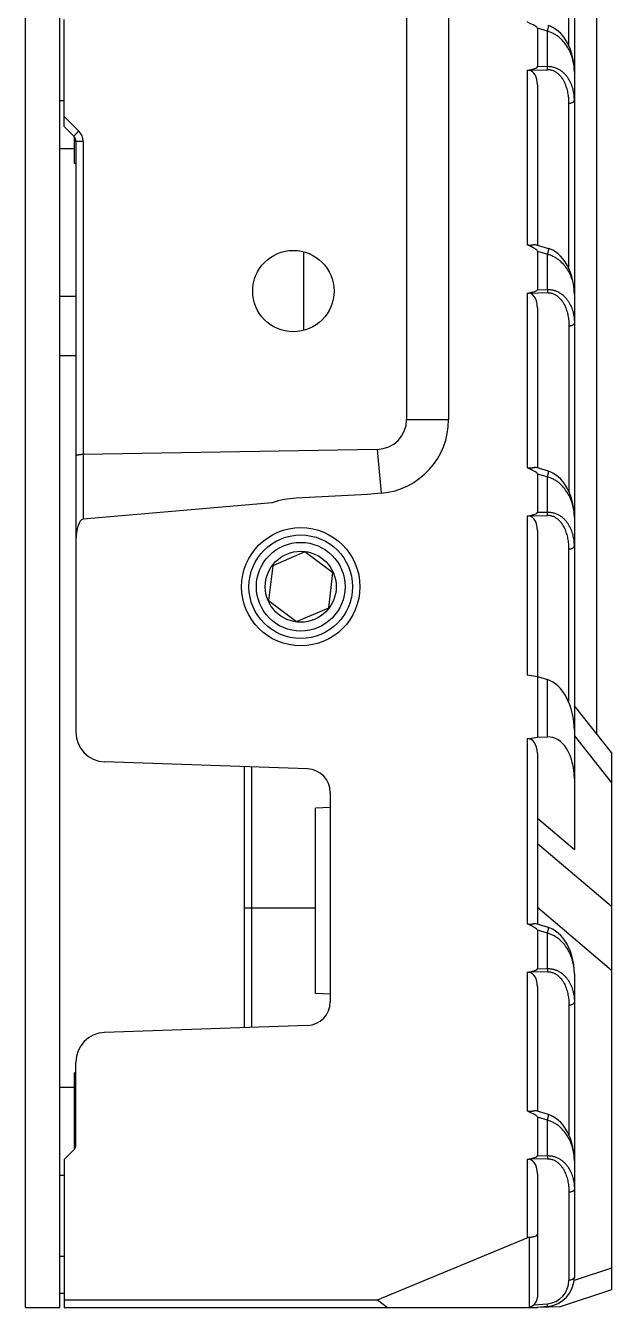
# Model space of a CAD drawing. Header units: millimetres. Extents: x 620 to 19791, y 2539 to 6969.
# Drawn here: x 2243.3 to 2282.9, y 3650.9 to 3737.6 of the extents above; entities that cross this region are included whole.
import ezdxf

# ---------------------------------------------------------------- set-up
doc = ezdxf.new("R2010")
doc.units = ezdxf.units.MM
doc.layers.add('02___PRT_ALL_AXES', color=7, linetype='Continuous')
doc.layers.add('_88746', color=7, linetype='Continuous')

msp = doc.modelspace()

# ---------------------------------------------------------------- linework, layer by layer
at = {"color": 7, "linetype": 'Continuous'}
for p, q in [((2281.91669, 3949.58394), (2281.91669, 3689.67265)), ((2280.41669, 3945.51792), (2280.41669, 3681.8455)), ((2280.05155, 3736.20674), (2280.05155, 3740.64312)), ((2271.91669, 3740.33216), (2271.91669, 3710.93502)), ((2269.07399, 3738.73142), (2269.07399, 3710.93502)), ((2278.591, 3737.20225), (2277.91669, 3737.40465)), ((2277.91669, 3737.40465), (2277.91669, 3734.79336)), ((2278.591, 3734.81056), (2278.591, 3737.20225)), ((2277.21669, 3734.56325), (2277.21669, 3722.7594)), ((2277.35014, 3734.56481), (2278.591, 3734.59646)), ((2278.591, 3734.81056), (2277.91669, 3734.79336)), ((2277.91669, 3733.57844), (2277.91669, 3722.73643)), ((2245.91669, 3730.75329), (2245.91669, 3732.50329)), ((2280.05155, 3721.13048), (2280.05155, 3732.33234)), ((2245.91669, 3731.44731), (2246.91071, 3730.45329)), ((2245.91669, 3730.75329), (2246.57024, 3730.09974)), ((2247.2036, 3729.74619), (2246.71669, 3729.74619)), ((2246.71669, 3729.74619), (2246.71669, 3689.78173)), ((2247.2036, 3729.74619), (2247.2036, 3708.5658)), ((2277.84176, 3722.75892), (2278.67113, 3722.50998)), ((2262.11669, 3716.97125), (2262.11669, 3722.28534)), ((2277.91669, 3722.32926), (2278.591, 3722.12686)), ((2277.91669, 3722.32926), (2277.91669, 3719.71797)), ((2278.591, 3719.73517), (2278.591, 3722.12686)), ((2277.91669, 3719.71797), (2278.591, 3719.73517)), ((2277.21669, 3719.48786), (2277.21669, 3707.68401)), ((2277.35014, 3719.48942), (2278.591, 3719.52107)), ((2277.91669, 3718.50305), (2277.91669, 3707.66104)), ((2280.05155, 3717.25695), (2280.05155, 3706.05596)), ((2269.07399, 3710.93502), (2271.91669, 3710.93502)), ((2247.20128, 3708.56576), (2247.20128, 3704.19104)), ((2267.09275, 3708.92267), (2247.2036, 3708.5658)), ((2267.09275, 3708.92267), (2267.35247, 3705.95404)), ((2278.67113, 3707.43459), (2277.84176, 3707.68353)), ((2278.591, 3707.05147), (2277.91669, 3707.25387)), ((2277.91669, 3707.25387), (2277.91669, 3704.64259)), ((2278.591, 3704.65978), (2278.591, 3707.05147)), ((2266.42207, 3705.87264), (2261.60267, 3705.62007)), ((2267.35247, 3705.95404), (2266.42207, 3705.87264)), ((2259.98752, 3705.30969), (2247.20128, 3704.19104)), ((2277.21669, 3704.41247), (2277.21669, 3693.65958)), ((2277.35014, 3704.41404), (2278.591, 3704.44568)), ((2278.591, 3704.65978), (2277.91669, 3704.64259)), ((2277.91669, 3703.42766), (2277.91669, 3689.45105)), ((2262.19671, 3701.97881), (2260.02109, 3701.04606)), ((2264.0923, 3700.56105), (2262.19671, 3701.97881)), ((2280.05155, 3691.77934), (2280.05155, 3702.18156)), ((2260.02109, 3701.04606), (2259.74107, 3698.69554)), ((2263.81228, 3698.21053), (2264.0923, 3700.56105)), ((2259.74107, 3698.69554), (2261.63667, 3697.27778)), ((2261.63667, 3697.27778), (2263.81228, 3698.21053)), ((2277.21669, 3693.65958), (2277.91669, 3693.5456)), ((2277.91669, 3693.5456), (2278.591, 3693.3432)), ((2278.591, 3689.46825), (2278.591, 3693.3432)), ((2282.91669, 3688.40337), (2280.41669, 3691.57657)), ((2277.21669, 3689.33707), (2277.91669, 3689.45105)), ((2277.91669, 3689.45105), (2278.591, 3689.46825)), ((2280.41669, 3689.54595), (2282.91669, 3686.37275)), ((2277.21669, 3689.33707), (2277.21669, 3676.8215)), ((2262.37253, 3687.30364), (2248.64689, 3687.78295)), ((2277.91669, 3688.35227), (2277.91669, 3676.79853)), ((2282.91669, 3688.40336), (2282.91669, 3652.06489)), ((2258.11669, 3669.80433), (2258.11669, 3687.45226)), ((2258.60622, 3669.82142), (2258.60622, 3687.43517)), ((2263.91669, 3685.70462), (2263.91669, 3671.55197)), ((2277.91669, 3683.96841), (2280.41669, 3681.8455)), ((2282.91669, 3677.99818), (2277.91669, 3682.244)), ((2262.91669, 3677.87731), (2258.11669, 3677.87731)), ((2282.91669, 3673.67331), (2277.91669, 3677.91913)), ((2278.67113, 3676.57208), (2277.84176, 3676.82102)), ((2278.591, 3676.18896), (2277.91669, 3676.39136)), ((2277.91669, 3676.39136), (2277.91669, 3673.78007)), ((2278.591, 3673.79727), (2278.591, 3676.18896)), ((2277.91669, 3673.78007), (2278.591, 3673.79727)), ((2277.21669, 3673.54996), (2277.21669, 3664.16562)), ((2278.591, 3673.58317), (2277.35014, 3673.55153)), ((2280.41669, 3673.4492), (2280.41669, 3652.92968)), ((2277.91669, 3672.56515), (2277.91669, 3664.14265)), ((2280.05155, 3671.31905), (2280.05155, 3662.53757)), ((2262.37253, 3669.95294), (2248.64689, 3669.47363)), ((2246.71669, 3661.8854), (2246.71669, 3667.47485)), ((2278.67113, 3663.91619), (2277.84176, 3664.16514)), ((2278.591, 3663.53308), (2277.91669, 3663.73548)), ((2277.91669, 3663.73548), (2277.91669, 3661.12419)), ((2278.591, 3661.14139), (2278.591, 3663.53308)), ((2246.57024, 3661.53185), (2245.91669, 3660.87829)), ((2245.91669, 3660.87829), (2245.91669, 3650.87829)), ((2277.21669, 3660.89408), (2277.21669, 3655.58663)), ((2278.591, 3660.92729), (2277.35014, 3660.89564)), ((2277.91669, 3661.12419), (2278.591, 3661.14139)), ((2277.91669, 3659.90927), (2277.91669, 3651.57829)), ((2280.05155, 3658.66317), (2280.05155, 3652.71558)), ((2267.11669, 3651.37829), (2277.21669, 3655.58663)), ((2277.37009, 3655.62396), (2277.37009, 3650.89531)), ((2282.91669, 3653.53248), (2280.40175, 3652.70063)), ((2245.91669, 3651.37829), (2267.11669, 3651.37829)), ((2267.11669, 3651.37829), (2267.79169, 3650.87829)), ((2282.91669, 3652.06488), (2279.4507, 3650.91846)), ((2245.91669, 3650.87829), (2277.21669, 3650.87829)), ((2277.28905, 3650.87829), (2277.91669, 3650.87829)), ((2277.66494, 3651.04064), (2278.591, 3651.12166)), ((2278.591, 3650.93729), (2277.91669, 3650.87829)), ((2279.4507, 3650.91846), (2277.91669, 3650.87829))]:
    msp.add_line(p, q, dxfattribs=at)
for points in [[(2280.41669, 3734.46241), (2280.4085, 3734.73014), (2280.37545, 3735.06372), (2280.32003, 3735.38101), (2280.24506, 3735.68027), (2280.15318, 3735.95976), (2280.04694, 3736.21794), (2279.92805, 3736.4551), (2279.79696, 3736.67285), (2279.65331, 3736.87248), (2279.49712, 3737.05344), (2279.32911, 3737.21399), (2279.15044, 3737.35206), (2278.96304, 3737.46544), (2278.76924, 3737.55234), (2278.67114, 3737.58536)], [(2280.41669, 3719.38703), (2280.40835, 3719.65726), (2280.37537, 3719.98895), (2280.31989, 3720.30628), (2280.24439, 3720.60719), (2280.15124, 3720.88959), (2280.04288, 3721.15144), (2279.92156, 3721.39147), (2279.78827, 3721.61059), (2279.64316, 3721.80991), (2279.48648, 3721.9892), (2279.31883, 3722.1474), (2279.14111, 3722.28305), (2278.95472, 3722.3944), (2278.76132, 3722.47988), (2278.67113, 3722.50997)], [(2280.41669, 3704.31164), (2280.4085, 3704.57937), (2280.37545, 3704.91295), (2280.32003, 3705.23023), (2280.24506, 3705.5295), (2280.15318, 3705.80899), (2280.04694, 3706.06716), (2279.92805, 3706.30432), (2279.79696, 3706.52208), (2279.65331, 3706.72171), (2279.49712, 3706.90266), (2279.32911, 3707.06321), (2279.15044, 3707.20128), (2278.96304, 3707.31466), (2278.76924, 3707.40156), (2278.67114, 3707.43459)], [(2280.41669, 3673.44913), (2280.4085, 3673.71685), (2280.37545, 3674.05044), (2280.32003, 3674.36772), (2280.24506, 3674.66699), (2280.15318, 3674.94647), (2280.04694, 3675.20465), (2279.92805, 3675.44181), (2279.79696, 3675.65957), (2279.65331, 3675.85919), (2279.49712, 3676.04015), (2279.32911, 3676.2007), (2279.15044, 3676.33877), (2278.96304, 3676.45215), (2278.76924, 3676.53905), (2278.67114, 3676.57207)], [(2280.41669, 3660.79324), (2280.4085, 3661.06097), (2280.37545, 3661.39456), (2280.32003, 3661.71184), (2280.24506, 3662.01111), (2280.15318, 3662.29059), (2280.04694, 3662.54877), (2279.92805, 3662.78593), (2279.79696, 3663.00369), (2279.65331, 3663.20331), (2279.49712, 3663.38427), (2279.32911, 3663.54482), (2279.15044, 3663.68289), (2278.96304, 3663.79627), (2278.76924, 3663.88317), (2278.67114, 3663.91619)]]:
    msp.add_lwpolyline(points, dxfattribs=at)
for radius in [4, 3.5, 2.4]:
    msp.add_circle((2261.91669, 3699.62829), radius, dxfattribs=at)
for centre, radius, start, end in [((2246.2036, 3729.74619), 1, 0.0000023, 44.9999977), ((2246.21669, 3729.74619), 0.5, 0, 45.0004218), ((2266.91669, 3710.93502), 5, 275, 0), ((2261.91669, 3699.62829), 6, 93, 108.755332), ((2248.71669, 3689.78173), 2, 180, 268), ((2262.31669, 3685.70462), 1.6, 0, 88), ((2262.31669, 3671.55197), 1.6, 272, 0), ((2248.71669, 3667.47485), 2, 92, 180), ((2246.21669, 3661.8854), 0.5, 315, 0), ((2278.41669, 3652.92968), 2, 275, 0), ((2278.45155, 3652.71558), 1.6, 275.0000512, 359.9999488), ((2277.21669, 3651.57829), 0.7, 270, 360)]:
    msp.add_arc(centre, radius, start, end, dxfattribs=at)
for centre, major_axis, ratio, start_param, end_param in [((2273.3272, 3738.77177), (4.58804, -1.37715), 0.0835026, 0.02505889, 0.58464018), ((2273.3272, 3734.67722), (-4.58947, -0.11703), 0.08712763, 2.57978956, 3.13937085), ((2277.21669, 3733.46446), (0.11901, 1.10216), 0.62586933, -1.39995475, -0.02097494), ((2273.3272, 3723.69638), (4.58804, -1.37715), 0.0835026, 0.02505889, 0.58464018), ((2273.3272, 3719.60183), (4.58947, 0.11703), 0.08712763, -0.56180309, -0.00222181), ((2277.21669, 3718.38907), (0.11901, 1.10216), 0.62586933, -1.39995475, -0.02097494), ((2267.05646, 3710.93502), (2.01753, 0), 0.99759715, -1.55281247, 0), ((2273.3272, 3708.62099), (4.58804, -1.37715), 0.0835026, 0.02505889, 0.58464018), ((2247.21669, 3702.77278), (0, -1.41894), 0.35237535, -3.11077357, -1.57079633), ((2273.3272, 3704.52644), (-4.58947, -0.11703), 0.08712763, 2.57978956, 3.13937085), ((2277.21669, 3703.31368), (0.11901, 1.10216), 0.62586933, -1.39995475, -0.02097494), ((2278.41669, 3690.24416), (-0.34002, 3.14903), 0.62586933, -1.7416379, -0.25810804), ((2278.41669, 3686.31244), (0.34002, 3.14903), 0.62586933, -1.39995475, 0.08357511), ((2277.21669, 3688.23829), (0.11901, 1.10216), 0.62586933, -1.39995475, 0.17084158), ((2273.3272, 3677.75848), (4.58804, -1.37715), 0.0835026, 0.02505889, 0.58464018), ((2273.3272, 3673.66393), (4.58947, 0.11703), 0.08712763, -0.56180309, -0.00222181), ((2277.21669, 3672.45117), (0.11901, 1.10216), 0.62586933, -1.39995475, -0.02097494), ((2273.3272, 3665.1026), (4.58804, -1.37715), 0.0835026, 0.02505889, 0.58464018), ((2273.3272, 3661.00805), (4.58947, 0.11703), 0.08712763, -0.56180309, -0.00222181), ((2277.21669, 3659.79529), (0.11901, 1.10216), 0.62586933, -1.39995475, -0.02097494), ((2277.21669, 3654.49288), (0.27219, 1.12109), 0.57525668, 0.17843074, 0.39936986)]:
    msp.add_ellipse(centre, major_axis=major_axis, ratio=ratio, start_param=start_param, end_param=end_param, dxfattribs=at)
for points, knots in [([(2278.591, 3737.20225), (2278.59829, 3737.22672), (2278.61218, 3737.27475), (2278.63117, 3737.34471), (2278.64741, 3737.40937), (2278.65866, 3737.45888), (2278.66574, 3737.49406), (2278.66979, 3737.51648), (2278.67279, 3737.53597), (2278.67449, 3737.55031), (2278.67525, 3737.56018), (2278.67552, 3737.56634), (2278.67551, 3737.57165), (2278.67523, 3737.57611), (2278.67468, 3737.57971), (2278.67386, 3737.58246), (2278.67277, 3737.58442), (2278.67167, 3737.5852), (2278.67114, 3737.58536)], [0, 0, 0, 0, 0.19408726, 0.3800695, 0.5510798, 0.70083643, 0.76599909, 0.82388841, 0.87398358, 0.91587827, 0.93364694, 0.94925962, 0.96270917, 0.97400291, 0.98317683, 0.99033776, 0.99574357, 1, 1, 1, 1]), ([(2280.41669, 3734.46249), (2280.41669, 3734.59674), (2280.39944, 3734.86717), (2280.32307, 3735.26947), (2280.19478, 3735.66634), (2280.01113, 3736.05254), (2279.76642, 3736.42035), (2279.50748, 3736.69792), (2279.26352, 3736.8933), (2279.0582, 3737.02394), (2278.83341, 3737.13122), (2278.67323, 3737.18251), (2278.591, 3737.20225)], [0, 0, 0, 0, 0.11415731, 0.2297115, 0.34734852, 0.46785684, 0.59221271, 0.72163314, 0.78873985, 0.85756829, 0.92808702, 1, 1, 1, 1]), ([(2277.21669, 3734.56325), (2277.2388, 3734.56688), (2277.28343, 3734.57103), (2277.32815, 3734.56793), (2277.35014, 3734.56481)], [0, 0, 0, 0, 0.50228888, 1, 1, 1, 1]), ([(2280.41669, 3732.54644), (2280.41669, 3732.67178), (2280.40547, 3732.86004), (2280.36693, 3733.1079), (2280.31199, 3733.35352), (2280.21078, 3733.65526), (2280.06248, 3733.94053), (2279.91217, 3734.15365), (2279.78074, 3734.30561), (2279.63009, 3734.4458), (2279.45905, 3734.57064), (2279.26719, 3734.67554), (2279.05556, 3734.75501), (2278.82776, 3734.80345), (2278.67036, 3734.81217), (2278.591, 3734.81056)], [0, 0, 0, 0, 0.11599475, 0.17396265, 0.23201753, 0.34877067, 0.46744005, 0.52804544, 0.58980641, 0.65303757, 0.71808355, 0.78526821, 0.85478658, 0.92654106, 1, 1, 1, 1]), ([(2278.591, 3734.59646), (2278.59202, 3734.63065), (2278.59289, 3734.70203), (2278.59194, 3734.77341), (2278.591, 3734.81056)], [0, 0, 0, 0, 0.47936379, 1, 1, 1, 1]), ([(2280.05155, 3732.33234), (2280.05155, 3732.4517), (2280.04074, 3732.69036), (2279.99016, 3733.04508), (2279.91667, 3733.3349), (2279.83653, 3733.56048), (2279.76456, 3733.72616), (2279.67956, 3733.88697), (2279.54615, 3734.09383), (2279.37895, 3734.28318), (2279.17426, 3734.43652), (2279.02755, 3734.51271), (2278.90054, 3734.55729), (2278.8001, 3734.58158), (2278.69638, 3734.59546), (2278.62619, 3734.59735), (2278.591, 3734.59646)], [0, 0, 0, 0, 0.12025879, 0.24028718, 0.36044621, 0.42075839, 0.48132923, 0.54228153, 0.60378092, 0.72918006, 0.79397397, 0.8606138, 0.89475525, 0.92941219, 0.96453409, 1, 1, 1, 1]), ([(2280.05155, 3732.33234), (2280.07593, 3732.33348), (2280.12375, 3732.3381), (2280.19258, 3732.35206), (2280.25555, 3732.37254), (2280.31058, 3732.39885), (2280.3559, 3732.43025), (2280.39004, 3732.46587), (2280.40839, 3732.49921), (2280.4155, 3732.52631), (2280.41669, 3732.53979), (2280.41669, 3732.54644)], [0, 0, 0, 0, 0.15967276, 0.31371991, 0.45865363, 0.59178586, 0.71142766, 0.81746551, 0.91198922, 0.95647205, 1, 1, 1, 1]), ([(2246.91071, 3730.45329), (2246.88803, 3730.43061), (2246.8437, 3730.38609), (2246.78933, 3730.33108), (2246.74796, 3730.28896), (2246.71919, 3730.25953), (2246.69234, 3730.23192), (2246.66767, 3730.2064), (2246.6454, 3730.18319), (2246.62575, 3730.16254), (2246.61112, 3730.14698), (2246.60087, 3730.13594), (2246.59429, 3730.12878), (2246.58849, 3730.12239), (2246.58347, 3730.11678), (2246.57925, 3730.11196), (2246.57585, 3730.10795), (2246.57325, 3730.10474), (2246.57147, 3730.10238), (2246.57051, 3730.10087), (2246.57017, 3730.1001), (2246.57018, 3730.0998), (2246.57024, 3730.09974)], [0, 0, 0, 0, 0.19590877, 0.38376035, 0.47243789, 0.55650741, 0.63516129, 0.70767022, 0.77334541, 0.83158132, 0.88181898, 0.90379407, 0.92360152, 0.94119115, 0.95652693, 0.96957674, 0.98030936, 0.98869909, 0.99473963, 0.99844496, 0.99945367, 1, 1, 1, 1]), ([(2277.84176, 3722.75892), (2277.83414, 3722.76121), (2277.81759, 3722.76447), (2277.79107, 3722.76603), (2277.76184, 3722.76496), (2277.73008, 3722.7617), (2277.69597, 3722.75667), (2277.64622, 3722.74797), (2277.59398, 3722.73783), (2277.53914, 3722.72844), (2277.49546, 3722.72223), (2277.45023, 3722.71801), (2277.40367, 3722.71673), (2277.35625, 3722.71969), (2277.30868, 3722.72761), (2277.26186, 3722.74087), (2277.23157, 3722.75281), (2277.21669, 3722.7594)], [0, 0, 0, 0, 0.0375914, 0.07924824, 0.12525744, 0.17557471, 0.22995984, 0.28808402, 0.41410719, 0.48129923, 0.550839, 0.62243064, 0.69578852, 0.7705858, 0.84650096, 0.923108, 1, 1, 1, 1]), ([(2278.67113, 3722.50997), (2278.67167, 3722.50981), (2278.67276, 3722.50904), (2278.67386, 3722.50707), (2278.67468, 3722.50432), (2278.67522, 3722.50072), (2278.6755, 3722.49626), (2278.67551, 3722.49095), (2278.67525, 3722.4848), (2278.67449, 3722.47492), (2278.67279, 3722.46058), (2278.66979, 3722.44109), (2278.66574, 3722.41867), (2278.65866, 3722.38349), (2278.64741, 3722.33398), (2278.63116, 3722.26932), (2278.61218, 3722.19936), (2278.59829, 3722.15133), (2278.591, 3722.12686)], [0, 0, 0, 0, 0.00425639, 0.00966236, 0.01682354, 0.02599773, 0.03729174, 0.05074157, 0.06635449, 0.08412339, 0.12601846, 0.17611391, 0.23400339, 0.29916611, 0.44892255, 0.6199323, 0.80591373, 1, 1, 1, 1]), ([(2278.591, 3722.12686), (2278.67323, 3722.10712), (2278.8334, 3722.05584), (2279.05819, 3721.94856), (2279.26351, 3721.81793), (2279.50747, 3721.62254), (2279.76642, 3721.34496), (2280.01114, 3720.97715), (2280.19479, 3720.59095), (2280.32308, 3720.19407), (2280.39944, 3719.79178), (2280.41669, 3719.52135), (2280.41669, 3719.3871)], [0, 0, 0, 0, 0.07190719, 0.1424244, 0.21125506, 0.27836422, 0.407788, 0.53214634, 0.65265486, 0.77029077, 0.8858439, 1, 1, 1, 1]), ([(2278.591, 3719.73517), (2278.67035, 3719.73679), (2278.82774, 3719.72807), (2279.05553, 3719.67963), (2279.26717, 3719.60017), (2279.45904, 3719.49526), (2279.63008, 3719.37042), (2279.78073, 3719.23023), (2279.91216, 3719.07827), (2280.06249, 3718.86515), (2280.21078, 3718.57986), (2280.33194, 3718.21866), (2280.40175, 3717.84732), (2280.41669, 3717.59639), (2280.41669, 3717.47105)], [0, 0, 0, 0, 0.07345648, 0.14521204, 0.21473646, 0.2819274, 0.34697956, 0.41021657, 0.47198214, 0.53259208, 0.65127176, 0.76802912, 0.88399547, 1, 1, 1, 1]), ([(2278.591, 3719.73517), (2278.59194, 3719.69802), (2278.59289, 3719.62665), (2278.59202, 3719.55527), (2278.591, 3719.52107)], [0, 0, 0, 0, 0.52063621, 1, 1, 1, 1]), ([(2277.21669, 3719.48786), (2277.2388, 3719.4915), (2277.28343, 3719.49564), (2277.32815, 3719.49255), (2277.35014, 3719.48942)], [0, 0, 0, 0, 0.50228888, 1, 1, 1, 1]), ([(2278.591, 3719.52107), (2278.62619, 3719.52196), (2278.69637, 3719.52007), (2278.80008, 3719.5062), (2278.90052, 3719.4819), (2279.02754, 3719.43733), (2279.17425, 3719.36114), (2279.37895, 3719.2078), (2279.54615, 3719.01844), (2279.67956, 3718.81156), (2279.79254, 3718.59785), (2279.9019, 3718.31774), (2279.99015, 3717.96972), (2280.04074, 3717.61496), (2280.05155, 3717.37631), (2280.05155, 3717.25695)], [0, 0, 0, 0, 0.03546535, 0.07058623, 0.10524375, 0.13938832, 0.20603602, 0.2708369, 0.39624965, 0.45775553, 0.51871195, 0.63953338, 0.75969626, 0.87973236, 1, 1, 1, 1]), ([(2280.41669, 3717.47105), (2280.41669, 3717.4644), (2280.4155, 3717.45092), (2280.40839, 3717.42382), (2280.39004, 3717.39048), (2280.3559, 3717.35487), (2280.31058, 3717.32346), (2280.25555, 3717.29715), (2280.19258, 3717.27667), (2280.12375, 3717.26271), (2280.07593, 3717.2581), (2280.05155, 3717.25695)], [0, 0, 0, 0, 0.04352795, 0.08801077, 0.18253447, 0.28857232, 0.40821412, 0.54134635, 0.68628008, 0.84032723, 1, 1, 1, 1]), ([(2247.20128, 3708.56576), (2247.18517, 3708.56547), (2247.15314, 3708.56503), (2247.10554, 3708.56378), (2247.05903, 3708.56135), (2247.00038, 3708.55717), (2246.93282, 3708.55041), (2246.86993, 3708.54088), (2246.82582, 3708.53178), (2246.79789, 3708.52477), (2246.77382, 3708.51734), (2246.75378, 3708.50956), (2246.73792, 3708.50151), (2246.7276, 3708.49418), (2246.72183, 3708.48807), (2246.7189, 3708.48371), (2246.7171, 3708.47929), (2246.71669, 3708.47626), (2246.71669, 3708.47481)], [0, 0, 0, 0, 0.09551058, 0.18988495, 0.28217555, 0.37154978, 0.53835417, 0.68449112, 0.74829958, 0.80528494, 0.85509716, 0.89751503, 0.93251147, 0.96038643, 0.97193441, 0.98214586, 0.99135046, 1, 1, 1, 1]), ([(2277.84176, 3707.68353), (2277.83414, 3707.68582), (2277.81759, 3707.68908), (2277.79107, 3707.69064), (2277.76184, 3707.68958), (2277.73008, 3707.68631), (2277.69597, 3707.68128), (2277.64622, 3707.67258), (2277.59398, 3707.66244), (2277.53914, 3707.65305), (2277.49546, 3707.64685), (2277.45023, 3707.64262), (2277.40367, 3707.64134), (2277.35625, 3707.6443), (2277.30868, 3707.65222), (2277.26186, 3707.66548), (2277.23157, 3707.67742), (2277.21669, 3707.68401)], [0, 0, 0, 0, 0.03759139, 0.07924823, 0.12525742, 0.17557471, 0.22995986, 0.28808406, 0.41410729, 0.48129934, 0.55083912, 0.62243072, 0.6957886, 0.77058585, 0.846501, 0.92310802, 1, 1, 1, 1]), ([(2278.591, 3707.05147), (2278.59829, 3707.07594), (2278.61218, 3707.12397), (2278.63117, 3707.19394), (2278.64741, 3707.25859), (2278.65866, 3707.3081), (2278.66574, 3707.34329), (2278.66979, 3707.3657), (2278.67279, 3707.38519), (2278.67449, 3707.39953), (2278.67525, 3707.40941), (2278.67552, 3707.41557), (2278.67551, 3707.42088), (2278.67523, 3707.42533), (2278.67468, 3707.42893), (2278.67386, 3707.43169), (2278.67277, 3707.43365), (2278.67167, 3707.43442), (2278.67114, 3707.43459)], [0, 0, 0, 0, 0.19408726, 0.3800695, 0.5510798, 0.70083643, 0.76599909, 0.82388841, 0.87398358, 0.91587827, 0.93364694, 0.94925962, 0.96270917, 0.97400291, 0.98317683, 0.99033776, 0.99574357, 1, 1, 1, 1]), ([(2280.41669, 3704.31171), (2280.41669, 3704.44596), (2280.39944, 3704.7164), (2280.32307, 3705.11869), (2280.19478, 3705.51557), (2280.01113, 3705.90177), (2279.76642, 3706.26957), (2279.50748, 3706.54715), (2279.26352, 3706.74253), (2279.0582, 3706.87316), (2278.83341, 3706.98045), (2278.67323, 3707.03173), (2278.591, 3707.05147)], [0, 0, 0, 0, 0.11415731, 0.2297115, 0.34734852, 0.46785684, 0.59221271, 0.72163314, 0.78873985, 0.85756829, 0.92808702, 1, 1, 1, 1]), ([(2277.21669, 3704.41247), (2277.2388, 3704.41611), (2277.28343, 3704.42025), (2277.32815, 3704.41716), (2277.35014, 3704.41404)], [0, 0, 0, 0, 0.5023042, 1, 1, 1, 1]), ([(2280.41669, 3702.39566), (2280.41669, 3702.521), (2280.40547, 3702.70926), (2280.36693, 3702.95713), (2280.31199, 3703.20274), (2280.21078, 3703.50448), (2280.06248, 3703.78976), (2279.91217, 3704.00287), (2279.78074, 3704.15484), (2279.63009, 3704.29502), (2279.45905, 3704.41986), (2279.26719, 3704.52477), (2279.05556, 3704.60424), (2278.82776, 3704.65268), (2278.67036, 3704.6614), (2278.591, 3704.65978)], [0, 0, 0, 0, 0.11599475, 0.17396265, 0.23201753, 0.34877067, 0.46744005, 0.52804544, 0.58980641, 0.65303757, 0.71808355, 0.78526821, 0.85478658, 0.92654106, 1, 1, 1, 1]), ([(2278.591, 3704.44568), (2278.59202, 3704.47988), (2278.59289, 3704.55126), (2278.59194, 3704.62263), (2278.591, 3704.65978)], [0, 0, 0, 0, 0.47936379, 1, 1, 1, 1]), ([(2280.05155, 3702.18156), (2280.05155, 3702.30092), (2280.04074, 3702.53958), (2279.99016, 3702.8943), (2279.91667, 3703.18413), (2279.83653, 3703.40971), (2279.76456, 3703.57538), (2279.67956, 3703.73619), (2279.54615, 3703.94305), (2279.37895, 3704.1324), (2279.17426, 3704.28574), (2279.02755, 3704.36193), (2278.90054, 3704.40651), (2278.8001, 3704.43081), (2278.69638, 3704.44468), (2278.62619, 3704.44658), (2278.591, 3704.44568)], [0, 0, 0, 0, 0.12025879, 0.24028718, 0.36044621, 0.42075839, 0.48132923, 0.54228153, 0.60378092, 0.72918006, 0.79397397, 0.8606138, 0.89475525, 0.92941219, 0.96453409, 1, 1, 1, 1]), ([(2280.05155, 3702.18156), (2280.07593, 3702.18271), (2280.12375, 3702.18733), (2280.19258, 3702.20129), (2280.25555, 3702.22176), (2280.31058, 3702.24808), (2280.3559, 3702.27948), (2280.39004, 3702.31509), (2280.40839, 3702.34844), (2280.4155, 3702.37553), (2280.41669, 3702.38901), (2280.41669, 3702.39566)], [0, 0, 0, 0, 0.15967276, 0.31371991, 0.45865363, 0.59178586, 0.71142766, 0.81746551, 0.91198922, 0.95647205, 1, 1, 1, 1]), ([(2277.84176, 3676.82102), (2277.83414, 3676.82331), (2277.81759, 3676.82657), (2277.79107, 3676.82813), (2277.76184, 3676.82707), (2277.73008, 3676.8238), (2277.69597, 3676.81877), (2277.64622, 3676.81007), (2277.59398, 3676.79993), (2277.53914, 3676.79054), (2277.49546, 3676.78433), (2277.45023, 3676.78011), (2277.40367, 3676.77883), (2277.35625, 3676.78179), (2277.30868, 3676.78971), (2277.26186, 3676.80297), (2277.23157, 3676.81491), (2277.21669, 3676.8215)], [0, 0, 0, 0, 0.03759139, 0.07924823, 0.12525742, 0.17557471, 0.22995986, 0.28808406, 0.41410729, 0.48129934, 0.55083912, 0.62243072, 0.6957886, 0.77058585, 0.846501, 0.92310802, 1, 1, 1, 1]), ([(2278.591, 3676.18896), (2278.59829, 3676.21343), (2278.61218, 3676.26146), (2278.63117, 3676.33143), (2278.64741, 3676.39608), (2278.65866, 3676.44559), (2278.66574, 3676.48078), (2278.66979, 3676.50319), (2278.67279, 3676.52268), (2278.67449, 3676.53702), (2278.67525, 3676.5469), (2278.67552, 3676.55305), (2278.67551, 3676.55836), (2278.67523, 3676.56282), (2278.67468, 3676.56642), (2278.67386, 3676.56917), (2278.67277, 3676.57114), (2278.67167, 3676.57191), (2278.67114, 3676.57207)], [0, 0, 0, 0, 0.19408726, 0.3800695, 0.5510798, 0.70083643, 0.76599909, 0.82388841, 0.87398358, 0.91587827, 0.93364694, 0.94925962, 0.96270917, 0.97400291, 0.98317683, 0.99033776, 0.99574357, 1, 1, 1, 1]), ([(2280.41669, 3673.4492), (2280.41669, 3673.58345), (2280.39944, 3673.85388), (2280.32307, 3674.25618), (2280.19478, 3674.65306), (2280.01113, 3675.03926), (2279.76642, 3675.40706), (2279.50748, 3675.68464), (2279.26352, 3675.88002), (2279.0582, 3676.01065), (2278.83341, 3676.11793), (2278.67323, 3676.16922), (2278.591, 3676.18896)], [0, 0, 0, 0, 0.11415731, 0.2297115, 0.34734852, 0.46785684, 0.59221271, 0.72163314, 0.78873985, 0.85756829, 0.92808702, 1, 1, 1, 1]), ([(2278.591, 3673.79727), (2278.67035, 3673.79889), (2278.82774, 3673.79017), (2279.05553, 3673.74173), (2279.26717, 3673.66227), (2279.45904, 3673.55736), (2279.63008, 3673.43252), (2279.78073, 3673.29233), (2279.91216, 3673.14037), (2280.06249, 3672.92725), (2280.21078, 3672.64196), (2280.33194, 3672.28076), (2280.40175, 3671.90942), (2280.41669, 3671.65849), (2280.41669, 3671.53315)], [0, 0, 0, 0, 0.07345648, 0.14521204, 0.21473646, 0.2819274, 0.34697956, 0.41021657, 0.47198214, 0.53259208, 0.65127176, 0.76802912, 0.88399547, 1, 1, 1, 1]), ([(2278.591, 3673.79727), (2278.59194, 3673.76012), (2278.59289, 3673.68875), (2278.59202, 3673.61737), (2278.591, 3673.58317)], [0, 0, 0, 0, 0.52063621, 1, 1, 1, 1]), ([(2277.21669, 3673.54996), (2277.2388, 3673.5536), (2277.28343, 3673.55774), (2277.32815, 3673.55465), (2277.35014, 3673.55153)], [0, 0, 0, 0, 0.50228888, 1, 1, 1, 1]), ([(2278.591, 3673.58317), (2278.62619, 3673.58406), (2278.69637, 3673.58217), (2278.80008, 3673.5683), (2278.90052, 3673.544), (2279.02754, 3673.49943), (2279.17425, 3673.42324), (2279.37895, 3673.2699), (2279.54615, 3673.08055), (2279.67956, 3672.87367), (2279.79254, 3672.65995), (2279.9019, 3672.37984), (2279.99015, 3672.03182), (2280.04074, 3671.67706), (2280.05155, 3671.43841), (2280.05155, 3671.31905)], [0, 0, 0, 0, 0.03546535, 0.07058623, 0.10524375, 0.13938832, 0.20603602, 0.2708369, 0.39624965, 0.45775553, 0.51871195, 0.63953338, 0.75969626, 0.87973236, 1, 1, 1, 1]), ([(2280.41669, 3671.53315), (2280.41669, 3671.5265), (2280.4155, 3671.51302), (2280.40839, 3671.48592), (2280.39004, 3671.45258), (2280.3559, 3671.41697), (2280.31058, 3671.38557), (2280.25555, 3671.35925), (2280.19258, 3671.33877), (2280.12375, 3671.32481), (2280.07593, 3671.3202), (2280.05155, 3671.31905)], [0, 0, 0, 0, 0.04352795, 0.08801077, 0.18253447, 0.28857232, 0.40821412, 0.54134635, 0.68628008, 0.84032723, 1, 1, 1, 1]), ([(2277.84176, 3664.16514), (2277.83414, 3664.16742), (2277.81759, 3664.17069), (2277.79107, 3664.17225), (2277.76184, 3664.17118), (2277.73008, 3664.16792), (2277.69597, 3664.16289), (2277.64622, 3664.15419), (2277.59398, 3664.14405), (2277.53914, 3664.13466), (2277.49546, 3664.12845), (2277.45023, 3664.12423), (2277.40367, 3664.12294), (2277.35625, 3664.12591), (2277.30868, 3664.13383), (2277.26186, 3664.14709), (2277.23157, 3664.15902), (2277.21669, 3664.16562)], [0, 0, 0, 0, 0.03759139, 0.07924823, 0.12525742, 0.17557471, 0.22995986, 0.28808406, 0.41410729, 0.48129934, 0.55083912, 0.62243072, 0.6957886, 0.77058585, 0.846501, 0.92310802, 1, 1, 1, 1]), ([(2278.591, 3663.53308), (2278.59829, 3663.55755), (2278.61218, 3663.60558), (2278.63117, 3663.67554), (2278.64741, 3663.7402), (2278.65866, 3663.78971), (2278.66574, 3663.82489), (2278.66979, 3663.84731), (2278.67279, 3663.8668), (2278.67449, 3663.88114), (2278.67525, 3663.89102), (2278.67552, 3663.89717), (2278.67551, 3663.90248), (2278.67523, 3663.90694), (2278.67468, 3663.91054), (2278.67386, 3663.91329), (2278.67277, 3663.91525), (2278.67167, 3663.91603), (2278.67114, 3663.91619)], [0, 0, 0, 0, 0.19408726, 0.3800695, 0.5510798, 0.70083643, 0.76599909, 0.82388841, 0.87398358, 0.91587827, 0.93364694, 0.94925962, 0.96270917, 0.97400291, 0.98317683, 0.99033776, 0.99574357, 1, 1, 1, 1]), ([(2280.41669, 3660.79332), (2280.41669, 3660.92757), (2280.39944, 3661.198), (2280.32307, 3661.6003), (2280.19478, 3661.99718), (2280.01113, 3662.38338), (2279.76642, 3662.75118), (2279.50748, 3663.02876), (2279.26352, 3663.22414), (2279.0582, 3663.35477), (2278.83341, 3663.46205), (2278.67323, 3663.51334), (2278.591, 3663.53308)], [0, 0, 0, 0, 0.11415731, 0.2297115, 0.34734852, 0.46785684, 0.59221271, 0.72163314, 0.78873985, 0.85756829, 0.92808702, 1, 1, 1, 1]), ([(2277.21669, 3660.89408), (2277.2388, 3660.89772), (2277.28343, 3660.90186), (2277.32815, 3660.89877), (2277.35014, 3660.89564)], [0, 0, 0, 0, 0.50228888, 1, 1, 1, 1]), ([(2278.591, 3661.14139), (2278.67035, 3661.14301), (2278.82774, 3661.13429), (2279.05553, 3661.08585), (2279.26717, 3661.00639), (2279.45904, 3660.90148), (2279.63008, 3660.77664), (2279.78073, 3660.63645), (2279.91216, 3660.48449), (2280.06249, 3660.27137), (2280.21078, 3659.98608), (2280.33194, 3659.62488), (2280.40175, 3659.25354), (2280.41669, 3659.00261), (2280.41669, 3658.87727)], [0, 0, 0, 0, 0.07345648, 0.14521204, 0.21473646, 0.2819274, 0.34697956, 0.41021657, 0.47198214, 0.53259208, 0.65127176, 0.76802912, 0.88399547, 1, 1, 1, 1]), ([(2278.591, 3661.14139), (2278.59194, 3661.10424), (2278.59289, 3661.03287), (2278.59202, 3660.96149), (2278.591, 3660.92729)], [0, 0, 0, 0, 0.52063621, 1, 1, 1, 1]), ([(2278.591, 3660.92729), (2278.62619, 3660.92818), (2278.69637, 3660.92629), (2278.80008, 3660.91242), (2278.90052, 3660.88812), (2279.02754, 3660.84355), (2279.17425, 3660.76736), (2279.37895, 3660.61402), (2279.54615, 3660.42466), (2279.67956, 3660.21778), (2279.79254, 3660.00407), (2279.9019, 3659.72396), (2279.99015, 3659.37594), (2280.04074, 3659.02118), (2280.05155, 3658.78253), (2280.05155, 3658.66317)], [0, 0, 0, 0, 0.03546535, 0.07058623, 0.10524375, 0.13938832, 0.20603602, 0.2708369, 0.39624965, 0.45775553, 0.51871195, 0.63953338, 0.75969626, 0.87973236, 1, 1, 1, 1]), ([(2280.41669, 3658.87727), (2280.41669, 3658.87062), (2280.4155, 3658.85714), (2280.40839, 3658.83004), (2280.39004, 3658.7967), (2280.3559, 3658.76109), (2280.31058, 3658.72968), (2280.25555, 3658.70337), (2280.19258, 3658.68289), (2280.12375, 3658.66893), (2280.07593, 3658.66431), (2280.05155, 3658.66317)], [0, 0, 0, 0, 0.04352795, 0.08801077, 0.18253447, 0.28857232, 0.40821412, 0.54134635, 0.68628008, 0.84032723, 1, 1, 1, 1]), ([(2277.37009, 3655.62396), (2277.40842, 3655.62648), (2277.4824, 3655.63324), (2277.58791, 3655.649), (2277.68215, 3655.66955), (2277.75204, 3655.69086), (2277.80011, 3655.71019), (2277.83041, 3655.7248), (2277.85639, 3655.74005), (2277.87792, 3655.75587), (2277.89493, 3655.77218), (2277.90732, 3655.78897), (2277.91494, 3655.80621), (2277.91669, 3655.81809), (2277.91669, 3655.8238)], [0, 0, 0, 0, 0.18855932, 0.36447479, 0.5233276, 0.66169794, 0.72250145, 0.7774964, 0.82667551, 0.87018465, 0.90838289, 0.94194308, 0.97195928, 1, 1, 1, 1]), ([(2280.41669, 3652.92968), (2280.41669, 3652.92302), (2280.4155, 3652.90954), (2280.40839, 3652.88245), (2280.39004, 3652.84911), (2280.3559, 3652.81349), (2280.31058, 3652.78209), (2280.25555, 3652.75578), (2280.19258, 3652.7353), (2280.12375, 3652.72134), (2280.07593, 3652.71672), (2280.05155, 3652.71558)], [0, 0, 0, 0, 0.04352795, 0.08801078, 0.18253448, 0.28857233, 0.40821413, 0.54134636, 0.68628009, 0.84032723, 1, 1, 1, 1]), ([(2278.591, 3650.93729), (2278.59147, 3650.93733), (2278.59215, 3650.93809), (2278.59269, 3650.93928), (2278.59338, 3650.94142), (2278.59406, 3650.94505), (2278.59505, 3650.95337), (2278.59572, 3650.96747), (2278.59595, 3650.98862), (2278.59559, 3651.01518), (2278.59464, 3651.04674), (2278.5931, 3651.08279), (2278.59176, 3651.10827), (2278.591, 3651.12166)], [0, 0, 0, 0, 0.00768594, 0.01384607, 0.02186298, 0.04375738, 0.07365458, 0.15732159, 0.27199539, 0.4159718, 0.58711039, 0.78289457, 1, 1, 1, 1])]:
    msp.add_open_spline(points, degree=3, knots=knots, dxfattribs=at)
at = {"layer": '02___PRT_ALL_AXES', "color": 7, "linetype": 'Continuous'}
for p, q in [((2263.91669, 3684.68313), (2262.91669, 3684.65695)), ((2262.91669, 3672.09964), (2262.91669, 3684.65695)), ((2263.91669, 3672.07345), (2262.91669, 3672.09964))]:
    msp.add_line(p, q, dxfattribs=at)
for centre, radius in [((2261.41669, 3719.62829), 2.75), ((2261.91669, 3699.62829), 3)]:
    msp.add_circle(centre, radius, dxfattribs=at)
at = {"layer": '_88746', "color": 7, "linetype": 'Continuous'}
for p, q in [((2243.31669, 3650.87829), (2243.31669, 3819.62829)), ((2245.61669, 3650.87829), (2245.61669, 3819.62829)), ((2245.91669, 3732.50329), (2245.91669, 3738.00329)), ((2245.91669, 3732.50329), (2245.61669, 3732.50329)), ((2246.61669, 3728.25332), (2246.61669, 3730.0456)), ((2246.61669, 3729.25329), (2245.61669, 3729.25329)), ((2246.71669, 3728.25329), (2246.61669, 3728.25329)), ((2246.71669, 3719.25329), (2245.61669, 3719.25329)), ((2246.71669, 3715.25329), (2245.61669, 3715.25329)), ((2246.71669, 3666.75329), (2246.61669, 3666.75329)), ((2246.61669, 3661.58623), (2246.61669, 3666.75326)), ((2246.61669, 3665.75329), (2245.61669, 3665.75329)), ((2245.91669, 3659.80829), (2245.61669, 3659.80829)), ((2245.91669, 3654.30829), (2245.61669, 3654.30829)), ((2245.91669, 3651.80829), (2245.61669, 3651.80829)), ((2243.31669, 3650.87829), (2245.61669, 3650.87829))]:
    msp.add_line(p, q, dxfattribs=at)

doc.saveas('drawing.dxf')
